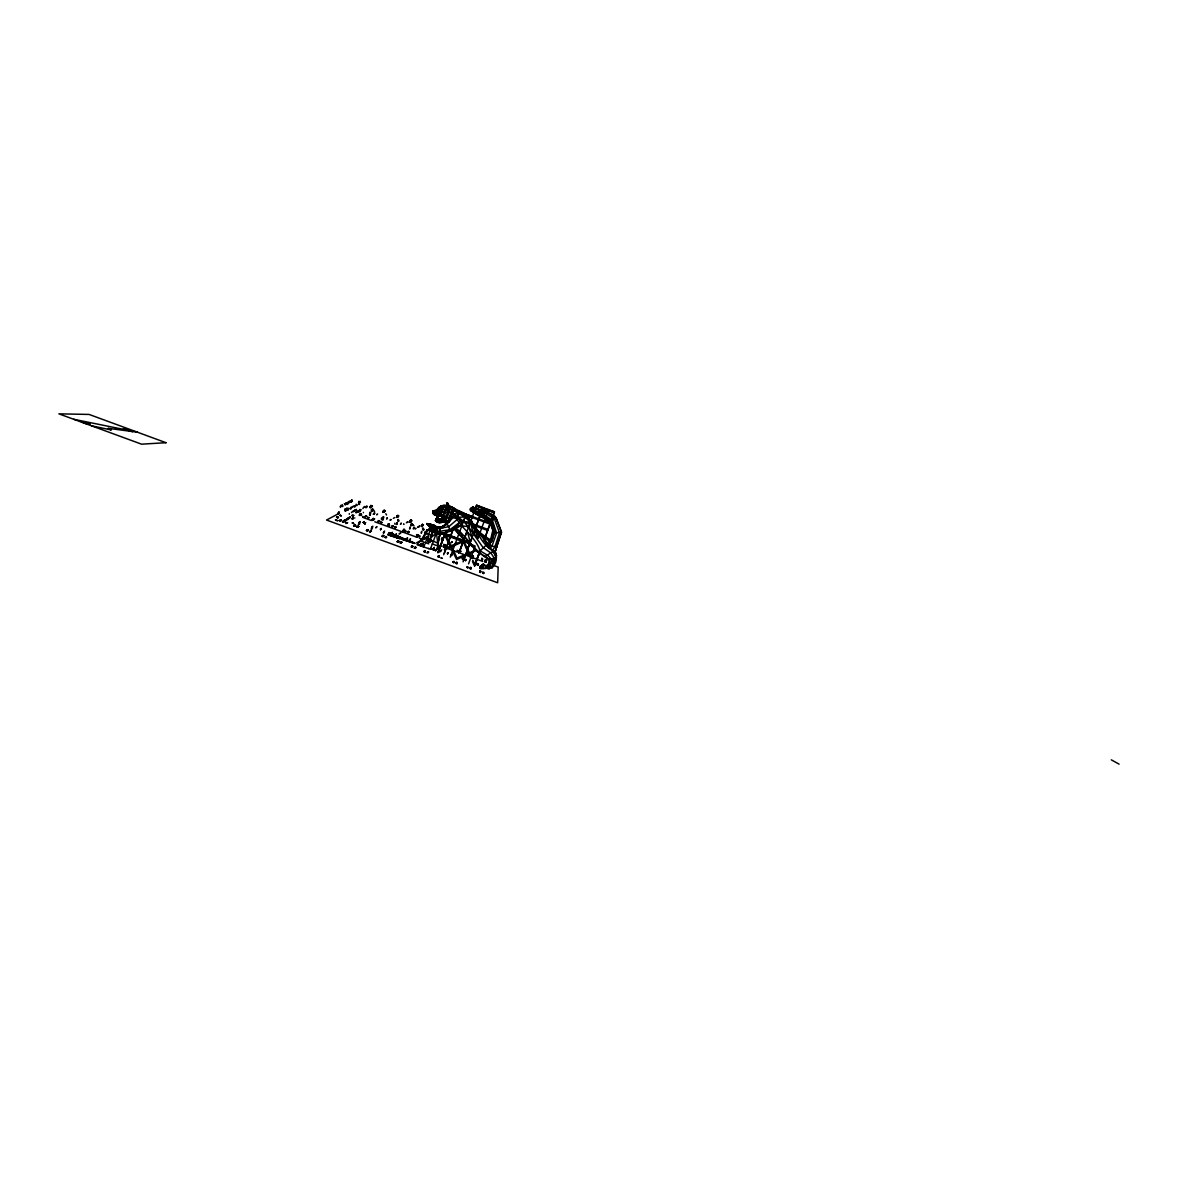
<?xml version="1.0" encoding="UTF-8"?>
<svg xmlns="http://www.w3.org/2000/svg" width="1178" height="1178" viewBox="0 0 1178 1178"><rect width="100%" height="100%" fill="white"/><g stroke="black" fill="none" stroke-linecap="round" stroke-linejoin="round"><path stroke-width="1.5" d="M441.809 538.375L441.367 539.229L442.236 538.066M455.577 544.133L455.915 543.249M467.136 548.403L467.416 548.786M467.268 548.271L467.401 547.829M403.863 524.107C403.877 524.784 403.921 524.254 403.598 524.122M414.995 528.716L416.055 528.304L415.098 528.775M443.679 545.281L444.769 546.504L445.417 545.429L443.885 545.267L443.252 547.004L444.356 545.119L444.297 546.43M431.148 540.555L430.147 541.644M431.06 539.627L430.824 541.188M338.955 513.181L338.778 513.166M344.889 509.765L344.801 508.999L346.361 509.956M345.522 509.426L344.639 510.751L345.345 510.177M359.128 515.007L359.584 515.213M359.732 514.3C359.982 514.285 359.275 516.833 359.717 514.595C359.437 514.079 360.615 516.627 360.63 514.359M371.895 519.704C373.338 522.207 371.497 517.275 373.22 519.734C371.836 520.514 373.514 518.438 373.249 518.953M396.25 533.87C395.425 535.784 396.515 533.369 396.515 534.311M422.239 544.634L422.637 545.031M465.914 559.447L465.295 560.448M465.59 559.697L465.59 560.875L465.546 559.962M477.915 565.411L478.445 564.056M478.106 564.306C478.842 566.058 478.15 564.247 478.003 564.527M387.533 525.447L387.989 525.653C390.33 524.166 386.693 525.653 389.329 524.298M388.284 525.138C388.593 528.672 387.621 521.53 387.96 525.741M388.46 524.711L388.357 523.886L388.696 524.725M402.611 530.984L403.833 530.424M403.377 530.674C401.772 534.208 405.099 529.231 402.699 530.645M403.038 531.278C404.142 527.067 403.082 533.575 403.951 530.277M370.407 506.437L370.643 507.88L370.982 506.128M370.849 506.157L370.834 506.069M382.938 511.532L383.056 511.414M383.895 510.869C382.938 514.698 384.514 507.924 383.248 511.65M397.487 516.082C397.634 513.417 397.266 520.249 397.56 516.229L396.647 517.436L397.457 516.391M416.806 536.108L417.439 536.402M417.13 535.74L418.264 535.887M417.513 534.959L417.763 537.065L417.837 535.386L416.438 534.974L418.028 535.43M417.159 535.592C418.057 539.524 419.147 532.058 418.278 536.167M430.147 536.77L432.694 531.97L437.126 531.042L439.85 534.606L438.172 543.279L429.646 539.627L429.867 542.116L429.661 540.275L430.456 540.319M437.288 516.17L437.612 517.51L437.494 515.463M437.907 515.905L437.921 517.23C436.788 513.004 438.025 519.601 438.393 514.344M410.283 520.897C410.71 518.791 410.754 524.534 410.283 520.367M421.591 525.27L421.459 525.182M444.724 545.237L443.856 544.28L444.283 545.267L445.637 544.943L443.885 547.269L444.518 545.929M447.979 535.445L447.905 535.313M458.507 551.157C457.255 551.098 460.922 550.568 458.581 550.744M472.761 556.738L472.54 555.398L472.952 556.885M472.731 555.618L473.173 556.016M462.174 540.673L462.262 539.539L462.144 540.422M485.1 561.302C484.703 558.343 487.663 560.787 485.822 559.903M346.906 508.557L347.024 507.718M445.799 508.999L447.036 503.359L449.407 509.529L444.931 521.736L439.32 522.752L436.861 521.839L437.76 519.557L443.149 518.614L442.987 517.009L437.436 515.154M343.048 505.877L342.636 506.569M345.375 504.994L344.948 504.744M349.424 502.579L349.557 501.048L349.454 502.505M366.019 507.747L365.474 506.849M439.998 507.556L435.595 510.81L433.151 511.09C430.191 515.876 442.472 515.522 435.507 515.346L432.782 512.857L434.682 513.446M483.157 567.222L480.05 568.4L481.449 568.444L481.552 567.295L480.05 568.4L483.098 568.429L480.109 568.061L481.552 567.222L480.05 568.4L483.216 566.736M481.699 566.751L481.802 565.469L480.329 566.633L483.392 565.469L483.51 564.085L480.344 566.515L483.407 565.337L483.495 564.174L480.359 566.412L483.422 565.278L480.329 566.633L481.699 566.662L483.422 565.278L480.344 566.515L483.495 564.233L480.374 566.294L483.436 565.116L481.802 565.543L481.684 566.78L483.495 564.174L483.378 566.397M350.426 502.093L350.411 501.239M351.53 501.504L350.705 502.005M357.037 505.539L356.551 505.303M483.481 564.291L481.802 565.602M483.068 568.694L492.139 567.663L494.333 558.195L490.917 552.983L482.98 547.461L473.453 533.855L475.5 528.156L480.256 532.957L490.858 540.349L489.547 544.074L487.854 543.662C479.343 534.959 474.116 523.827 465.987 514.639C461.29 510.192 454.914 511.399 449.407 509.529L447.036 503.359L446.977 506.142L447.316 504.552L448.332 506.393L449.407 506.275L447.39 502.859L447.36 505.171M458.89 553.204L476.648 505.2L488.443 509.588L478.135 537.948C470.434 531.838 466.753 521.78 457.55 517.186L459.199 512.724L465.987 514.639L474.778 530.203L484.747 538.508C487.957 548.58 503.256 556.399 492.139 567.663C490.843 564.733 485.91 564.395 485.395 566.868L490.401 566.22L491.403 559.108L487.53 555.206L480.109 550.877C475.367 536.329 461.025 528.789 454.914 515.478L449.363 517.51L433.121 511.119L434.226 514.609L440.086 515.64L442.84 517.26L443.002 518.85L441.912 519.586L435.845 519.454L435.845 521.28L439.379 522.679L445.019 521.574L447.463 522.841L445.107 521.427C440.675 523.827 436.95 521.442 442.059 519.365L443.149 518.614L440.911 522.252L435.374 520.543L435.904 519.365L437.76 519.557L435.786 519.542C439.041 516.479 434.844 521.118 437.171 517.687L436.449 518.909L437.038 517.893L437.215 519.233M496.512 555.589C489.665 572.022 500.591 554.352 494.215 551.083M488.09 565.366L489.459 562.672L489.135 565.013L490.401 566.22L487.942 568.812L487.898 567.163L485.483 565.469L487.898 566.103L489.135 565.116L489.356 559.447L482.185 554.558M492.168 567.369L496.439 557.223M481.434 568.532L481.552 567.222L480.109 568.061L483.127 568.164M436.832 518.718L437.171 517.687L436.67 518.938M493.346 551.039L496.424 557.415L489.326 559.624C475.22 552.158 467.445 537.58 455.297 527.376M481.552 567.222L480.064 568.282L481.449 568.385M483.392 565.469L481.802 565.469M436.714 514.521C432.326 513.917 431.855 510.368 436.523 510.074L437.73 509.411L441.588 511.326M492.728 551.849L495.393 550.862L501.519 532.279L496.188 518.099L485.203 511.046L474.646 508.852L473.497 509.838L473.512 512.872C483.657 514.889 494.878 520.293 494.495 532.471L488.472 547.623M489.356 559.447L489.444 562.834L494.097 564.071L492.743 563.54M351.633 512.621L351.53 512.091M352.899 511.9L352.737 511.178M487.898 567.163L489.135 565.116L487.898 567.163L487.883 566.147L485.483 565.469L485.307 568.414M451.881 541.615L451.307 542.749L451.896 541.865M355.182 510.751L355.034 509.721M441.706 538.523L442 538.096M455.93 543.721L456.49 543.029L455.812 543.78M395.558 534.827L395.675 535.195M409.708 540.025L410.489 538.699L409.944 540.363M423.152 544.089L423.093 543.323L422.858 544.737M436.758 548.933L436.802 549.699M436.964 548.845L436.832 549.36M453.442 510.589L472.466 516.479L472.142 517.495L455.356 510.236L490.254 523.106L490.122 524.107L453.442 510.589L454.281 508.543C449.598 504.935 439.615 503.242 437.332 510.383L436.464 510.162L450.084 515.522L451.056 517.054L461.378 519.954L461.864 525.727L454.355 527.744L461.864 525.727L468.697 526.816L472.172 537.315L469.639 544.015L474.484 548.565M430.883 528.775L429.425 529.216L432.164 529.747L430.868 528.731L429.425 529.216L432.238 529.231L429.543 528.304L431.001 527.818L430.618 529.791L434.329 530.998L434.815 529.467M487.898 529.467L487.766 530.498L459.567 520.146M485.189 556.428L493.332 551.245C479.181 542.867 475.927 525.933 465.987 514.639C456.284 513.799 446.653 513.917 437.907 508.734L435.448 515.419L436.096 513.873M382.997 516.965L382.629 519.704M383.439 516.612L382.865 519.748M369.995 512.18L369.494 514.698M432.4 529.202L432.076 530.365L432.355 528.362M345.964 508.97L345.257 510.413L346.244 509.102L346.155 510.737L346.214 509.029M435.61 526.684L437.583 528.304L435.683 526.463L437.671 527.597L443.061 526.669L440.277 528.348L440.528 527.611L435.683 526.463L437.568 527.906L440.395 527.98L437.509 528.097L435.565 526.787L440.395 527.98M388.239 524.019C389.933 523.798 388.357 526.713 389.358 525.344M422.077 525.255L421.989 526.757L421.591 525.756M422.269 526.389L422.446 524.077M422.828 525.211L422.284 525.844M403.009 531.661L403.259 530.763M483.672 516.273L483.392 518.011C492.537 521.206 495.158 532.353 490.681 540.393M358.834 511.561L358.672 510.825M448.847 536.152L448.936 535.268M430.971 540.82L430.088 540.069L429.219 541.851L430.618 539.524L430.397 541.703M339.235 512.916L338.822 511.723L339.338 513.24L326.542 520.043L497.661 582.757L498.176 567.104L493.022 565.219M462.439 539.568C464.515 539.863 462.232 542.793 462.939 540.481M488.296 510.501L476.354 506.098L476.648 505.2L494.348 512.724L488.296 510.501L488.443 509.588L494.421 511.841L483.996 540.673M370.363 512.636L369.701 515.404M370.849 512.312L370.128 515.36M390.89 519.748L391.214 519.763M444.356 546.283L443.988 544.972M473.453 556.561L473.173 558.004L473.247 556.517M485.1 560.183L486.956 560.139L485.675 561.479M485.984 561.17C486.735 565.057 484.187 558.181 486.381 560.36M498.25 539.509L495.393 550.862L500.944 533.443M383.763 517.054L383.1 519.807M396.721 522.826L396.323 524.549M409.959 527.155L409.561 528.878M421.547 531.44L421.15 533.163M451.778 554.838L451.66 555.677L451.483 554.926M459.98 551.319L458.875 552.762L459.332 550.612M459.273 551.922L459.582 550.715L459.214 551.746M491.255 521.559L483.289 515.861L484.88 511.016L484.953 512.489M430.692 541.291L430.839 540.334M459.346 550.686L458.242 552.497L459.405 551.23M404.01 530.498L404.054 531.44L404.216 530.542M373.853 518.659L373.102 519.851M373.058 519.042L373.293 518.261M496.748 547.196L497.322 544.074M437.465 528.642L437.671 527.597L437.436 528.76M410.901 519.807L411.034 521.736L410.636 519.896M462.969 540.967L462.777 540.216M463.116 540.54L463.042 539.023M473.335 557.091L472.658 555.81M485.94 561.729L485.984 560.095M341.914 505.863L342.342 505.097L341.723 506.452M345.213 503.86L345.699 503.08M345.831 504.11L346.582 502.829L346.141 504.14M347.966 504.007L348.747 501.504M351.118 502.064L351.942 499.958M351.353 507.158L350.911 508.631M381.672 517.893L381.289 518.938M436.92 514.226C434.844 517.554 440.13 508.896 437.966 508.646L440.955 506.128L443.679 505.789L446.58 506.967L447.08 504.906L442.678 517.495L442.854 519.086L448.067 521.059L447.743 521.972L440.41 519.66L442.854 519.086L436.567 519.395L435.889 521.236L435.845 519.454C437.45 521.059 434.402 520.617 437.612 519.925M355.947 504.39L356.316 504.287M359.746 509.485L359.172 510.899L360.159 509.411M363.869 507.07L362.853 508.543M364.326 507.173L364.753 506.437M394.895 524.195L394.792 523.223M359.997 514.02L360.277 513.608M431.001 527.862L429.484 528.76L430.692 529.334L432.547 528.142M481.699 528.333L481.92 527.229L473.482 524.107M388.858 524.048C389.535 524.343 389.741 526.448 389.167 525.476M345.625 509.441L345.537 511.09L345.478 509.352M397.781 520.043C397.59 523.268 397.796 517.392 398.562 521.177M410.71 525.653L410.96 524.372M403.539 530.247L403.701 530.247M404.731 529.378L403.715 529.143M342.15 505.023L341.635 506.511M351.648 500.915L351.177 501.666L351.854 500.194M351.044 507.306L351.191 508.307M355.697 505.863L355.079 506.673M373.794 519.631L374.648 518.85L373.22 520.205L373.544 519.027M417.748 535.062L416.762 534.576L418.367 535.018M349.292 514.285L349.321 513.564M356.404 510.045L356.433 509.352M370.952 505.612L371.114 507.571L370.82 505.877M370.982 506.982L372.057 506.334L370.481 507.1M445.122 544.899L444.828 546.327M385.015 511.326L384.381 510.103M397.928 515.89C397.295 519.262 398.871 513.078 397.074 516.73M397.413 516.877C398.65 513.858 399.636 516.744 397.03 517.098M440.292 528.716L440.528 527.611L437.627 527.818L435.683 526.433L434.932 529.084M422.048 526.316L422.814 524.563M422.49 525.948L422.519 525.138M444.091 546.371L444.077 545.605M398.591 516.155L398.09 516.082M448.111 534.915L448.052 536.343L449.039 535.018L448.641 536.564L448.892 535.106L448.258 535.548M462.704 541.085C464.633 537.492 460.981 543.47 462.792 539.892M485.748 561.685C486.499 558.902 484.541 562.23 485.675 560.625M359.452 524.328L360.173 521.515M384.116 510.501L384.072 512.327L383.748 510.619M411.534 520.926L409.885 521.795M359.746 502.417L359.967 501.313L359.776 502.903M459.494 550.862L459.302 552.32M492.787 539.023L494.583 531.131M381.672 519.748L381.937 518.423M440.233 528.878L440.528 527.611L437.583 528.304L435.683 526.463M430.515 548.771L435.889 550.347L438.496 545.826L437.583 542.94L439.924 534.517L432.694 531.97L437.126 531.042L430.515 548.771L435.713 550.686L438.717 546.283L437.804 543.397L439.85 534.606L438.054 532.206M478.032 565.145L478.224 564.026M438.599 509.676C437.583 505.833 447.434 503.889 446.58 506.967L443.811 505.48L439.939 515.846L445.947 518.894M490.092 541.821L492.934 529.879M430.235 539.347L432.915 531.97L430.191 530.527L430.397 529.644L426.966 529.791L421.282 540.452M437.568 527.906L435.565 526.816M396.721 524.181L397.03 522.929M397.413 522.576L397.222 524.033M410.209 527.258L410.032 528.731M421.753 531.528L421.577 532.986M383.572 532.898L384.573 531.072M383.91 532.942L384.411 531.896M440.866 507.821L441.308 506.084L447.066 505.789L443.753 505.686M354.46 510.53L354.225 511.414L354.122 510.619M358.392 524.799L359.04 522.296M358.966 524.401L359.599 521.898M371.158 529.496L371.792 526.993M371.674 529.069L372.322 526.581M372.189 528.642L372.837 526.168M476.236 526.316L476.516 525.241M438.717 509.087L439.129 507.512L442.442 506.437M404.731 530.453L403.804 531.411L404.525 530.38M450.158 507.806L450.644 506.437L449.407 509.529L442.236 506.717L442.722 505.598L440.955 506.128L442.31 506.628L439.085 515.39M365.96 507.512L366.167 506.363L365.725 507.394M360.866 514.919L360.321 515.449L361.145 514.83M361.366 514.771L361.248 513.947L361.572 514.786M355.167 510.324L355.255 510.059M358.804 504.434L358.775 503.639M448.847 520.44L453.088 507.674L453.854 509.838L454.281 508.543L450.57 506.54M435.021 528.834L435.33 527.656M455.96 528.038L461.378 519.954M494.878 519.248C499.87 514.801 478.371 509.264 475.22 509.117L473.6 511.767L474.071 513.122L474.808 512.135L474.646 508.852L473.512 512.872L483.598 515.89M473.512 512.872L474.646 508.852M474.071 513.122L474.41 511.959C469.845 511.473 486.264 512.283 483.289 515.861M484.88 511.016C484.88 514.595 473.792 511.753 475.22 509.117M372.012 506.334L370.893 505.303M350.661 509.073L350.764 508.881M432.09 530.291L432.591 527.891M430.736 528.981L431.06 527.361L429.617 527.832L432.311 528.731L429.484 528.76L430.942 528.274L430.677 529.437L430.971 528.053L429.543 528.304L430.78 528.642M443.723 546.209L444.872 544.707M437.98 515.316L441.176 506.26L442.236 506.717M490.976 521.162L489.798 522.414L483.702 518.187L484.187 516.568L490.976 521.162L494.274 528.142M422.652 544.207L423.049 543.735M455.695 544.162L455.974 543.352M448.715 511.355L446.035 508.307L449.054 506.849L446.992 505.274L445.387 510.089L451.292 512.297L457.55 517.186L465.089 517.024L470.331 522.369L473.453 533.855M462.453 540.776L463.41 539.185M442.751 521.456L443.384 521.869L439.6 522.031M347.083 503.904L347.098 503.035L346.833 504.434M348.173 503.168L348.099 502.579M357.464 512.239L357.582 511.443L357.552 512.18M366.446 506.805L366.918 506.938M359.57 511.134L359.673 510.339L359.467 511.075M361.293 509.779L361.248 509.956M430.75 528.863L431.06 527.361L429.617 527.832L432.4 528.083L434.329 530.998M435.713 510.663L435.33 511.738L433.121 511.694C433.946 518.57 434.446 509.559 437.112 511.105M480.683 553.631L479.151 553.424L480.109 550.877L486.102 545.193L484.747 538.508L485.424 536.476L479.402 534.459L480.256 532.957L482.553 535.372M484.732 512.459L485.203 511.046M485.616 542.013L484.747 538.508L485.424 536.476L484.88 537.728M470.007 542.837L463.617 540.422L460.142 549.89L463.617 540.422L445.063 533.708M344.55 503.86L344.27 503.772M359.216 502.903L358.583 504.228M438.26 521.663L437.98 522.443L437.141 521.118C438.731 524.284 438.687 518.732 438.805 520.352M488.87 545.679L490.387 541.895M459.508 512.062L459.803 511.208L450.511 506.628M363.369 512.724L363.398 512.401M453.088 507.674L453.854 509.838M347.672 522.679L344.963 522.281M469.86 543.352L472.393 546.415M431.796 525.55L426.775 523.592L433.813 530.527L442.015 534.267L448.951 530.777L450.084 531.352L457.844 526.522M472.466 561.45L474.616 566L479.461 552.408M441.75 549.861L438.614 551.216L444.548 534.709M349.513 501.725L348.968 502.446M351.824 500.974L351.073 501.519L351.648 500.149M359.187 502.918L358.524 504.258M358.878 504.272L358.789 504.317M434.299 512.047L434.726 510.899L436.92 511.65M448.067 521.059L449.363 517.51L449.378 521.707L448.951 518.644L432.812 512.312L434.505 511.488L432.812 511.62L437.112 513.431M468.697 526.816L471.2 519.984L473.733 526.271M427.319 537.89L430.397 529.644L432.915 531.97L430.397 529.644L426.966 529.791L430.191 530.527M470.346 542.189L467.121 531.087L463.97 539.539L458.772 534.149L459.641 531.779L463.97 539.539L472.437 546.165M433.371 512.489L433.946 510.913L436.817 511.753M427.599 530.188L426.318 533.649L420.708 540.363M434.446 511.561L434.196 514.653L433.033 512.842M434.226 512.15L432.812 511.62L435.242 511.856L435.654 510.737L439.085 512.283M435.507 515.346L435.993 514.006M426.657 539.612L427.673 536.859L423.064 538.155M436.42 515.463L436.847 514.315M438.496 509.824L439.07 507.438L445.387 510.089L447.095 506.555L447.036 503.359M432.12 531.838L429.779 540.731L427.673 536.859L420.634 540.54L417.012 544.648L429.528 548.948L428.571 548.33M441.249 521.28L437.656 519.704M441.073 551.245L437.921 552.615L445.726 531.499M453.486 510.501L451.012 517.142L450.732 513.785M438.614 551.216L445.122 533.605L475.132 546.062L468.564 563.82M453.707 510.103L454.281 508.543L456.784 510.634M443.679 554.735L453.191 528.981M459.435 512.224L459.803 511.208L457.55 517.186M444.312 553.292L453.721 527.818M450.261 557.15L466.179 514.153M463.514 560.375L469.418 544.427M469.831 543.456L464.883 537.109M475.411 528.215L480.079 515.611M481.861 510.796L483.039 507.585L463.101 561.832M472.834 560.183L474.896 564.601L479.21 552.909M484.732 538.552L490.858 540.349L487.957 539.068M484.821 538.125L490.254 523.106M492.64 516.671L494.421 511.841L476.354 506.098M474.616 566L479.608 552.511M486.985 546.018L487.854 543.662M423.727 547.269L424.846 544.236M468.741 518.835L465.987 514.639L463.44 521.456L470.331 522.369M488.237 547.593L489.547 544.074L487.913 539.465M428.365 542.381L427.158 538.081L420.428 540.761L425.42 542.705L427.673 536.859L428.571 541.88M440.086 520.823L440.69 519.233L443.149 518.614M437.921 552.615L445.122 533.605L456.446 556.62M470.582 521.633L471.2 519.969M347.407 522.855L345.846 523.562M440.911 522.252L441.455 520.941L440.97 522.149L441.352 521.118L443.384 521.869M474.896 564.601L479.063 553.807M437.2 521.015L436.861 521.839M456.828 539.362L457.329 538.096M429.852 531.013L430.397 529.644M462.409 539.701L463.587 539.657M398.002 516.126L396.912 516.141L397.825 515.463M383.984 510.368L383.262 512.032M434.122 528.068L435.271 527.523L434.167 525.565L428.144 524.048L428.895 525.653L430.412 524.254L432.915 525.079L436.611 528.245C444.945 527.98 449.746 520.956 454.914 515.478L458.772 518.07L448.744 526.743L434.976 529.099L431.457 528.789L430.942 525.786L426.775 523.592L432.164 525.005L433.489 527.052L437.126 528.377L433.592 525.27L426.775 523.592L428.895 525.653M376.695 526.875L375.635 527.847L376.96 526.816M436.935 518.099L436.773 519.469M373.721 514.064L374.81 513.034L373.382 514.197M386.723 518.821L387.371 517.628L386.678 518.776M392.259 532.589C390.168 534.679 393.29 530.969 392.024 532.927M400.711 523.547L401.286 523.165M407.47 538.037L406.263 539.009L407.617 538.066M413.596 528.259C414.789 527.317 412.698 528.259 413.714 528.186M425.229 532.603L424.875 532.412M447.669 553.719L447.876 553.189M447.728 553.586C448.244 550.848 446.683 554.647 447.699 553.38M462.645 559.462L462.998 557.96L462.453 558.519M477.443 551.819L477.119 551.275M484.865 537.772L485.424 536.476M476.825 563.644L476.177 564.763L476.869 563.496M489.15 568.606C488.988 566.427 488.811 570.078 489.341 568.679M359.57 504.375L359.128 504.449M422.21 525.138L422.652 524.519L421.886 525.373M411.269 520.293L410.283 520.647M411.24 520.116L410.474 521.162M450.821 535.696L450.246 536.932L444.489 534.812L456.622 559.476L476.575 550.362M397.56 536.697L391.582 533.899M483.569 511.532L473.011 507.247L470.361 509.087C470.67 510.722 483.407 519.807 484.394 516.686L480.256 513.932M358.701 501.416L358.76 502.167M431.148 527.052L427.909 524.563L432.694 525.152L434.137 527.096L432.915 525.079L427.231 524.343L434.167 525.565L435.271 527.523L437.656 528.51L435.197 527.376L434.299 528.112L433.592 525.27L427.452 523.812L430.294 524.622M428.748 524.843L430.368 525.035C428.512 522.87 428.689 524.77 432.915 525.079L433.902 527.037L436.611 528.245L433.71 527.95L434.682 527.14L437.126 528.377L434.299 528.112L433.916 525.624L428.07 524.622M492.978 530.1L489.518 522.149L490.313 520.514M484.924 560.772L485.307 560.551M384.102 531.499L383.218 532.854M472.304 556.134L472.643 557.253L472.879 556.355M432.208 528.981L433.489 527.052L432.164 525.005L427.378 524.401M429.101 524.961L433.592 525.27L434.299 528.112L434.167 525.565L431.708 524.828L434.226 525.712L435.271 527.523L433.637 525.417L429.263 524.284M480.094 511.296L480.786 509.912L479.52 510.692M421.179 543.662C420.193 544.707 421.444 542.543 421.12 543.618M466.076 547.608L465.899 547.314M462.512 559.432L462.674 558.887M371.291 505.922L370.304 507.262L371.041 505.995M421.68 526.183C423.786 521.942 419.692 528.377 422.666 524.858M417.866 535.696L416.526 537.183L417.66 535.313M492.154 567.56L494.097 563.909M417.203 536.594L418.043 535.018M429.882 541.262L430.206 540.555M430.176 540.79L429.41 540.599L430.765 539.671M462.63 540.849L463.572 540.466L471.465 557.238M443.9 546.401L444.769 544.722L444.562 545.708M346.553 509.367L346.214 510.28L346.361 509.279M410.504 520.882L409.546 522.163L410.297 521.088M370.731 506.378L369.818 507.571L370.348 506.172M384.161 510.825L382.821 512.356L383.675 511.326M398.311 515.552L397.708 516.42M359.997 502.343L360.085 501.475M462.998 539.686L462.939 539.48M472.437 508.248L473.011 507.247L471.362 507.689L475.235 509.456M358.878 501.975C357.494 503.816 360.453 502.299 358.848 502.122M389.034 524.239L387.974 526.139L387.974 525.035M416.997 536.402L418.028 534.9M397.281 537.742L394.674 536.785L397.369 537.61M409.959 521.456L410.533 520.116L411.048 520.926M473.114 556.281L472.29 557.68L473.276 556.369L472.938 557.076M445.107 521.427L447.463 522.841M352.443 507.423L353.415 505.922M462.998 540.113L463.572 540.113M352.325 507.409L352.752 506.673M446.079 508.263L446.786 506.422M410.607 520.764L410.96 521.589L410.68 520.205M465.649 547.255L466.326 546.666L465.84 547.49M462.483 558.858L462.645 557.768L462.453 558.519M472.996 555.839L472.496 556.325M477.164 551.51L477.635 550.877M429.514 541.379L429.941 539.171L430.471 540.128M441.632 528.333L440.395 527.611L439.644 528.848L439.821 531.322L440.778 533.56L442.015 534.267L442.81 533.06M347.937 503.05L348.438 501.637M436.434 518.924C436.876 517.348 437.701 519.365 435.845 519.454L437.524 520.072M429.381 525.83L428.041 525.329L429.646 524.077L432.208 525.152L431.678 525.992L432.915 525.079L433.902 527.037L433.106 527.788L432.164 525.005L429.646 527.067L431.649 527.626M430.368 525.035L433.637 525.417L433.033 526.36L434.167 525.565L434.947 528.289M492.301 550.892L495.025 546.548L499.487 532.78L494.392 518.776L484.187 512.415M400.343 537.875L391.449 534.724L394.91 535.416M489.326 563.099L488.104 565.19L489.312 563.187L488.075 564.115M489.518 522.149L490.504 520.705M489.798 522.414L490.784 520.971M490.799 563.305L494.333 558.195M473.011 507.247L470.361 509.087L470.626 510.634M479.917 511.119L480.786 509.912L483.849 511.738M440.601 508.174L439.792 507.821M434.564 513.593L432.944 512.945M438.908 508.837L437.907 508.734L439.129 507.512M431.781 528.863L433.43 526.905L436.096 528.112L440.395 527.611M432.046 528.937L433.43 526.905L432.208 525.152L429.646 524.077L428.409 525.462M432.385 529.025L434.093 526.978L436.611 528.245L433.106 527.788L432.694 525.152L434.137 527.096M433.887 527.994L433.592 525.27L432.355 526.168L432.959 525.226L430.412 524.254M434.005 528.038L434.682 527.14M434.594 528.186L435.197 527.376M433.946 510.913L435.551 511.149M371.114 507.055L371.63 506.893M384.897 511.164L383.851 511.9M384.175 511.738L385.397 510.781L383.586 511.782M410.886 521.795L411.932 520.514L410.194 521.751M434.049 530.586L436.096 528.112L433.209 526.978L431.899 525.064L432.459 527.626L435.227 529.158L432.812 527.715M434.314 530.645L436.096 528.112L432.459 527.626L430.942 525.786L432.694 525.152M449.495 535.003L449.201 535.445M463.116 541.055L463.911 540.142L462.969 540.643M459.346 551.363C461.113 552.57 460.892 550.052 459.508 550.848M459.847 551.422L459.935 550.627M352.575 522.767L353.739 523.415M387.238 518.526L387.459 518.423M433.975 548.094L433.165 548.963L434.005 547.947M433.931 548.315L433.666 548.83M489.371 568.091L492.168 567.281M349.174 517.79L350.028 517.849M349.572 517.672C350.72 515.625 347.893 518.246 349.572 517.687M477.65 551.79L477.65 551.26M401.021 523.577L400.446 524.195L401.183 523.459M425.243 532.809L425.729 532.161L425.17 532.971M374.295 513.77L374.471 512.886L373.367 514.212M458.654 550.906L458.478 551.407M443.281 545.488L443.546 545.473M428.159 525.373L429.675 524.77L428.939 524.181L429.587 525.903M428.571 525.521L429.882 524.063M431.192 525.859L432.164 525.005L433.489 527.052M431.501 525.933L432.208 525.152M432.017 526.08L432.915 525.079M432.562 526.227L433.592 525.27M433.637 525.417L432.827 526.301L434.167 525.565M433.209 526.419L434.226 525.712M429.499 524.269L428.144 524.048L429.941 525.241M409.826 520.882L409.959 520.72M442.707 527.17L451.056 517.054M467.519 548.138L467.637 547.166L467.371 548.064M442.575 521.736L443.841 520.558M489.503 548.506L491.903 546.253L496.586 533.03L492.345 520.205L483.525 514.418M419.854 526.036L417.895 527.361M431.104 537.595L436.42 532.868L437.804 543.397M491.049 521.368L495.982 517.893L501.519 532.279L494.524 532.898L491.049 521.368L492.345 520.205M481.773 565.69L483.481 564.203M467.754 548.212L467.637 547.166L467.43 548.786M433.209 526.978L431.457 528.789L432.989 529.187M388.46 525.314L388.431 525.447M366.888 505.966L367.094 506.731M437.097 509.411L438.025 508.572M437.966 508.646L439.365 507.482M360.63 513.77C362.279 513.034 360.232 517.216 361.057 513.902M487.913 565.838L489.15 564.836M446.58 506.967L446.035 508.307L449.407 509.529M481.743 565.926L483.451 564.571M455.665 528.024L452.057 530.866L448.789 531.263M483.422 565.234L480.344 566.515M458.846 522.988L449.996 529.673L439.821 531.322L433.813 530.527L436.096 528.112L433.106 527.788M486.116 560.581L484.909 562.318L486.072 561.052M495.982 517.893L494.392 518.776M494.745 519.1L496.188 518.099M497.381 545.193L495.025 546.548L491.903 546.253L489.842 544.486L494.495 532.471M490.048 542.278L492.389 540.923M416.497 542.881L419.265 541.32M400.903 532.854L399.46 533.575M400.491 533.295L399.047 534.017M481.522 567.472L480.064 568.282L481.493 568.164M422.328 526.051L423.476 524.799L421.945 525.903M395.057 535.401L399.636 537.124M411.019 521.383L410.474 522.031L410.783 521.162M443.002 527.317L442.589 526.183L447.596 523.827M371.895 506.54L372.484 506.039L371.63 506.378M437.539 516.627L437.568 516.892M444.872 548.506L463.617 540.422L444.489 534.812L463.19 541.703L471.053 558.416M444.239 549.89L463.19 541.703M434.078 547.814L433.813 548.3M457.123 558.004L476.074 550.008M447.979 552.909L447.552 553.94M393.364 518.335L394.91 517.51M408.103 521.854L406.719 522.399M407.765 522.222L406.366 522.767M419.648 526.124L418.264 526.684M418.205 526.978L419.353 526.507M439.733 510.53L440.97 510.074M452.838 517.436L449.348 518.673L449.378 521.707M430.942 528.318L429.484 528.76L430.721 529.099M410.901 524.284L411.785 525.521M425.479 531.97L424.64 532.839L425.42 532.147M452.043 541.792L451.498 542.322M359.938 502.432L360.497 502.299M406.925 538.449L406.925 538.582M459.935 551.068L461.01 551.333L459.773 551.127M440.557 519.454L443.002 518.85M371.497 506.731L371.158 506.687M352.384 501.254L351.795 501.622M358.922 511.9L360.439 511.414M430.809 528.407L432.4 528.083M438.393 509.971L440.057 509.662M430.839 528.981L429.425 529.216L430.647 529.555M477.281 551.687L477.252 551.039M457.27 526.051L461.864 525.727M434.387 511.65L433.151 511.09L436.92 511.37M427.894 523.842L428.247 524.681M449.569 534.945L448.612 535.71M473.497 509.838L475.294 510.472M480.374 566.294L481.758 566.338M73.772 419.294L137.473 432.208L108.082 428.306L111.336 429.97L91.619 425.847M443.679 505.789L446.992 505.892M342.901 521.353L343.534 521.515M385.824 536.491L386.443 536.653M400.387 542.44L400.991 542.602M439.674 521.928L441.028 522.06M420.016 535.916L419.78 535.666M426.804 552.776L427.997 553.056M396.25 527.037L395.175 526.772M382.099 522.355L381.009 522.09M369.126 517.613L368.051 517.333M429.675 524.77L427.909 524.563L429.955 524.195M85.228 423.506L90.132 424.109L81.503 422.136M443.664 545.753L443.915 546.209M433.71 527.95L437.126 528.377L433.357 525.329M482.627 572.007L483.79 572.287M431.649 535.43L425.7 533.236M486.102 545.193L487.618 545.414M448.126 506.702L449.054 506.849M346.862 508.763L346.685 509.691M485.469 565.676L487.883 566.147M429.749 540.039L430.103 539.73M416.762 535.843L417.542 536.137M369.863 506.761L370.039 506.628M440.955 506.128L442.413 506.496M383.395 511.237L383.233 511.046M396.338 535.916L392.377 534.974M396.721 516.627L396.691 516.479M474.071 510.103L474.881 510.295M347.525 509.397L346.715 509.853L347.451 509.588M370.525 530.822L371.497 531.101L370.319 530.807M433.416 527.877L432.459 527.626L435.227 529.158M132.437 431.722L123.366 428.733M350.381 517.216L350.676 517.024M436.891 545.37L438.496 545.826M433.151 511.09L434.505 511.488M399.813 537.183L393.099 535.18M392.23 535.165L393.187 535.504L390.581 534.694M474.808 512.135L473.026 511.502M414.258 543.22L388.401 534.959L389.771 532.854L392.451 534.09M399.548 538.582L387.768 534.812L389.255 532.589L414.833 543.161M402.92 539.657L414.7 543.411L388.519 533.693M372.866 519.719C373.382 518.143 371.129 520.396 372.351 520.102M403.45 530.954L402.802 530.969M458.006 550.892L457.005 550.391L457.859 550.686M365.71 516.509L365.519 516.185M425.42 542.705L428.777 543.824M480.786 509.912L472.82 507.232L470.434 510.619L483.702 518.187M402.537 538.39L408.368 540.835M452.985 561.597L453.869 562.009M391.95 533.914L395.808 535.416M337.968 520.676L335.553 519.778M449.893 508.233L465.089 517.024M390.33 534.959L393.099 535.651L390.183 535.195M394.777 536.623L396.986 537.109M362.78 517.363L371.35 520.514M374.781 521.78L415.908 536.888M419.339 538.14L422.769 539.406M438.187 545.075L441.617 546.327M445.048 547.593L457.035 551.996M460.465 553.248L482.744 561.435M432.297 543.927L438.717 546.283M388.858 533.192L399.489 537.08M404.025 538.744L405.114 539.141M430.706 548.447L435.889 550.347L434.535 549.419M419.177 544.737L424.154 546.563M419.736 545.09L424.095 546.68M418.072 544.737L423.962 546.901M441.043 506.025L442.383 506.525M481.92 527.229L487.898 529.437M432.812 512.312L434.019 512.724L433.106 512.459M487.839 539.229L490.858 540.349M435.418 520.485L435.919 521.177M429.793 525.977L430.603 526.271M426.966 529.791L432.915 531.97M439.07 507.438L440.763 507.954M403.612 539.068L414.523 543.146M437.539 533.634L439.924 534.517L437.642 533.457M437.465 533.722L439.85 534.606M335.421 520.028L337.379 520.779M434.991 527.449L437.656 528.51M395.955 535.475L399.916 537.094M418.912 536.535L419.839 536.653M338.469 517.054L337.791 516.7M437.524 512.283L435.389 511.37M348.025 517.952L349.174 518.585L347.937 518.055M474.145 510.987L470.361 509.087M429.896 541.055L429.528 540.658M394.792 535.195L389.771 532.854L392.274 534.297M352.84 514.874L354.004 515.463M345.596 519.542L346.818 520.146M344.418 520.072L345.655 520.676L344.432 520.102M404.746 531.072L405.512 531.587L404.496 531.087M365.018 516.524L365.769 517.024L364.753 516.524M453.721 561.332L454.266 561.582M434.284 549.89L435.713 550.686M1111.296 759.839L1119.1 764.154M362.412 516.435L363.148 516.627M340.221 515.228L341.002 515.419M346.892 518.791L347.672 518.983M344.624 519.999L345.419 520.19M450.879 530.159L452.057 530.866L451.91 529.526M471.362 507.689L472.113 508.233M475.5 528.156L482.214 535.696M479.564 533.663L482.214 535.71M453.456 528.392L458.772 534.149L457.358 531.307M428.821 524.269L429.602 525.123M374.633 511.576L372.896 508.94M414.067 526.036L412.904 524.519M386.531 515.007L385.81 513.682M373.146 510.589L372.425 509.249M372.675 510.899L371.953 509.573M424.006 529.776L423.3 528.451M412.712 525.108L412.005 523.783M412.388 525.476L411.682 524.151M455.12 527.847L458.772 534.149M494.2 551.275L496.498 555.766M467.666 547.888C467.092 549.242 468.505 546.563 467.371 548.006M442.589 526.183L443.326 527.656M372.101 509.352L372.69 510.692M371.63 509.662L372.219 511.002M371.144 509.971L371.644 511.09M411.534 523.812L412.123 525.152M410.872 524.549L411.358 525.668M398.355 519.483L398.944 520.823M423.079 528.083L423.653 529.423M422.784 528.466L423.373 529.805M422.49 528.863L423.079 530.203M474.778 530.203L478.135 537.948M447.404 504.434L447.39 502.859L448.332 506.393M452.97 507.865L453.559 510.383L452.278 513.785L451.984 510.457M427.673 536.859L428.498 542.086M445.961 524.519L445.917 523.68L447.051 524.254L448.744 526.743L450.084 531.352L440.778 533.56L433.813 530.527L442.015 534.267L441.941 532.544M447.39 502.859L447.419 504.626M465.59 559.359L465.443 560.242M376.754 514.653L377.608 514.079L376.857 514.712M390.124 520.072L390.728 519.41L390.257 520.116M338.307 513.196L338.307 513.196M351.883 518.791L352.723 518.732L351.972 518.85M353.076 518.04C352.251 519.13 354.431 517.54 353.047 518.04M365.209 523.091L365.047 523.886L365.18 523.091M365.754 522.693L365.725 522.693M380.788 528.804L380.7 529.629L380.877 528.863M381.274 528.392L381.245 528.392M451.248 555.265L451.881 553.881L451.351 555.339M458.802 549.817L458.802 549.817M353.474 511.502L353.371 511.546M361.131 514.433C359.732 516.376 360.866 512.43 361.131 514.433M363.089 522.414C365.357 521.78 362.912 523.003 363.089 522.414M364.193 521.618L363.737 522.885L364.193 521.618M476.368 564.012L476.575 562.893L476.295 563.997M346.936 515.11L346.936 515.11M354.814 517.996L354.799 517.952M364.871 523.135L364.944 523.915L364.871 523.135M380.523 528.878L380.582 529.658L380.523 528.878M337.865 513.21L337.924 513.991L337.865 513.21M352.693 518.07L352.767 518.835L352.693 518.07M353.297 517.687L353.356 518.467L353.297 517.687M340.957 505.465L340.339 506.923L340.957 505.465M348.835 508.366L348.217 509.824L348.835 508.366M356.684 511.252L356.08 512.71L356.684 511.252M354.637 506.761L354.725 505.833L354.666 506.702M346.155 503.58L346.155 503.58M353.002 507.041L353.002 507.041M356.875 504.773L356.978 504.714M359.908 503.227L359.908 503.227M434.24 547.417L433.151 548.963L434.24 547.417M425.788 531.808L424.713 533.06L425.788 531.808M357.788 511.473L357.273 512.268L357.744 511.488M357.67 511.458L357.214 512.209L357.656 511.458M414.17 527.906L413.331 528.907L414.082 527.877M352.016 515.39L353.135 516.008L352.016 515.39M336.849 516.995L338.012 517.643L336.849 516.995M445.829 546.253L446.668 546.592L445.829 546.253M407.897 531.793L408.722 532.117L407.897 531.793M407.544 532.191L408.368 532.515L407.544 532.191M408.236 531.396L409.06 531.72L408.236 531.396M394.659 527.479L395.469 527.788L394.659 527.479M395.042 527.096L395.867 527.42L395.042 527.096M380.833 522.399L381.657 522.723L380.833 522.399M367.83 517.628L368.64 517.952L367.83 517.628M481.728 558.858L482.494 559.373L481.728 558.858M481.655 559.359L482.42 559.874L481.655 559.359M481.802 558.372L482.568 558.887L481.802 558.372M468.8 554.647L469.566 555.162L468.8 554.647M469.05 553.689L469.801 554.205L469.05 553.689M468.918 554.161L469.683 554.676L468.918 554.161M166.01 442.707L141.537 444.165L58.9 413.846L89.101 414.435L166.01 442.707M405.114 530.689L405.865 531.19L405.114 530.689M392.657 525.609L393.393 526.124L392.657 525.609M392.259 525.992L393.01 526.492L392.259 525.992M391.847 526.36L392.598 526.875L391.847 526.36M378.477 520.926L379.228 521.442L378.477 520.926M378.035 521.294L378.771 521.795L378.035 521.294M378.933 520.573L379.669 521.074L378.933 520.573M366.019 515.846L366.756 516.347L366.019 515.846M343.74 520.985L344.727 521.265L343.74 520.985M342.474 521.766L343.461 522.045L342.474 521.766M357.862 526.168L358.834 526.448L357.862 526.168M357.287 526.581L358.274 526.861L357.287 526.581M356.698 526.993L357.7 527.273L356.698 526.993M369.48 531.69L370.466 531.955L369.48 531.69M385.589 536.962L386.561 537.227L385.589 536.962M385.118 537.418L386.089 537.683L385.118 537.418M401.006 541.998L401.978 542.263L401.006 541.998M400.196 542.94L401.168 543.205L400.196 542.94M415.039 547.152L415.996 547.417L415.039 547.152M414.7 547.637L415.657 547.917L414.7 547.637M414.347 548.138L415.304 548.403L414.347 548.138M427.629 551.775L428.586 552.04L427.629 551.775M441.058 557.93L442.015 558.195L441.058 557.93M456.416 562.318L457.344 562.583L456.416 562.318M456.239 562.863L457.167 563.128L456.239 562.863M456.048 563.423L456.99 563.688L456.048 563.423M470.361 567.443L471.288 567.708L470.361 567.443M470.228 568.017L471.156 568.267L470.228 568.017M470.096 568.591L471.038 568.841L470.096 568.591M482.789 572.626L483.716 572.876L482.789 572.626M482.715 573.215L483.643 573.48L482.715 573.215M340.678 519.778L341.591 520.249L340.678 519.778M354.814 524.961L355.712 525.447L354.814 524.961M340.044 520.161L340.957 520.647L340.044 520.161M367.477 529.614L368.39 530.1L367.477 529.614M354.225 525.373L355.138 525.859L354.225 525.373M382.997 535.313L383.895 535.784L382.997 535.313M339.397 520.543L340.309 521.029L339.397 520.543M366.947 530.041L367.845 530.527L366.947 530.041M397.973 540.79L398.871 541.262L397.973 540.79M353.636 525.786L354.549 526.257L353.636 525.786M382.526 535.754L383.424 536.226L382.526 535.754M412.005 545.959L412.889 546.43L412.005 545.959M366.402 530.468L367.315 530.954L366.402 530.468M397.56 541.262L398.459 541.733L397.56 541.262M424.61 550.582L425.479 551.039L424.61 550.582M438.525 555.677L439.394 556.149L438.525 555.677M382.055 536.196L382.953 536.682L382.055 536.196M411.652 546.445L412.536 546.916L411.652 546.445M397.148 541.733L398.031 542.204L397.148 541.733M424.301 551.083L425.184 551.554L424.301 551.083M438.275 556.207L439.144 556.664L438.275 556.207M411.299 546.931L412.182 547.402L411.299 546.931M479.858 570.844L480.712 571.301L479.858 570.844M423.992 551.584L424.875 552.07L423.992 551.584M438.01 556.723L438.893 557.194L438.01 556.723M467.21 566.809L468.064 567.281L467.21 566.809M453.015 562.215L453.883 562.686L453.015 562.215M479.77 571.433L480.624 571.89L479.77 571.433M467.062 567.384L467.931 567.855L467.062 567.384M479.682 572.022L480.536 572.479L479.682 572.022M341.222 515.89L340.03 515.331L341.222 515.89M347.908 519.469L346.715 518.894L347.908 519.469M353.518 523.562L352.296 522.988L353.518 523.562M337.762 517.79L336.555 517.216L337.762 517.79M471.45 509.647L470.552 509.102L471.318 509.647"/></g></svg>
